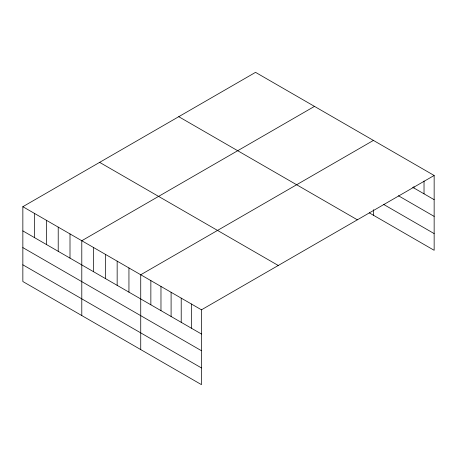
<?xml version="1.0" encoding="UTF-8"?>
<svg xmlns="http://www.w3.org/2000/svg" width="457" height="457" viewBox="0 0 457 457"><rect width="100%" height="100%" fill="white"/><g stroke="black" fill="none" stroke-linecap="round" stroke-linejoin="round"><path stroke-width="0.69" d="M434.15 175.477L201.463 309.817L201.463 384.645L22.85 281.523L22.85 206.701L255.537 72.355L434.15 175.477L434.15 250.299L369.296 212.859M314.479 106.384L81.792 240.73L81.792 315.553M373.42 140.413L140.733 274.76L140.733 349.582M412.717 187.301L434.15 199.675M398.43 195.756L434.15 216.384M383.543 204.376L434.15 233.596M178.75 116.689L357.363 219.811M99.637 162.366L278.25 265.483M22.85 206.701L201.463 309.817M22.85 230.899L201.463 334.016M22.85 247.603L201.463 350.725M22.85 264.82L201.463 367.936M424.027 181.023L424.027 193.831M413.905 186.565L413.905 187.987M373.42 209.672L373.42 215.241M191.34 303.974L191.34 328.172M181.218 298.13L181.218 322.334M171.095 292.286L171.095 316.49M160.973 286.442L160.973 310.646M150.856 280.604L150.856 304.802M128.943 267.951L128.943 292.149M117.158 261.147L117.158 285.345M105.367 254.338L105.367 278.542M93.582 247.534L93.582 271.732M70.001 233.921L70.001 258.119M58.216 227.118L58.216 251.316M46.425 220.308L46.425 244.512M34.641 213.505L34.641 237.703"/></g></svg>
